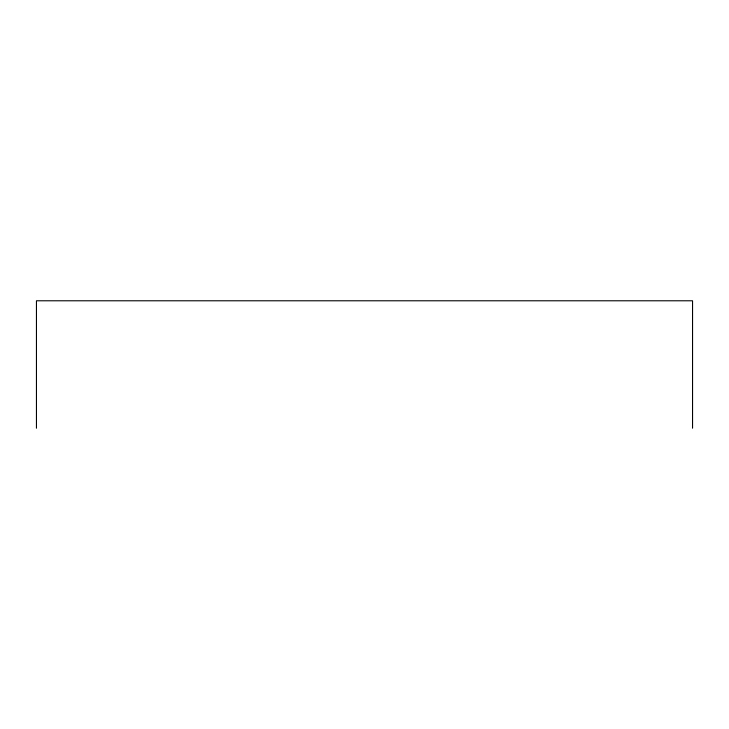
<?xml version="1.0" encoding="UTF-8"?>
<svg xmlns="http://www.w3.org/2000/svg" width="729" height="729" viewBox="0 0 729 729"><rect width="100%" height="100%" fill="white"/><g stroke="black" fill="none" stroke-linecap="round" stroke-linejoin="round"><path stroke-width="1.09" d="M692.55 428.215L692.55 300.785L36.45 300.785L36.45 428.215"/></g></svg>
